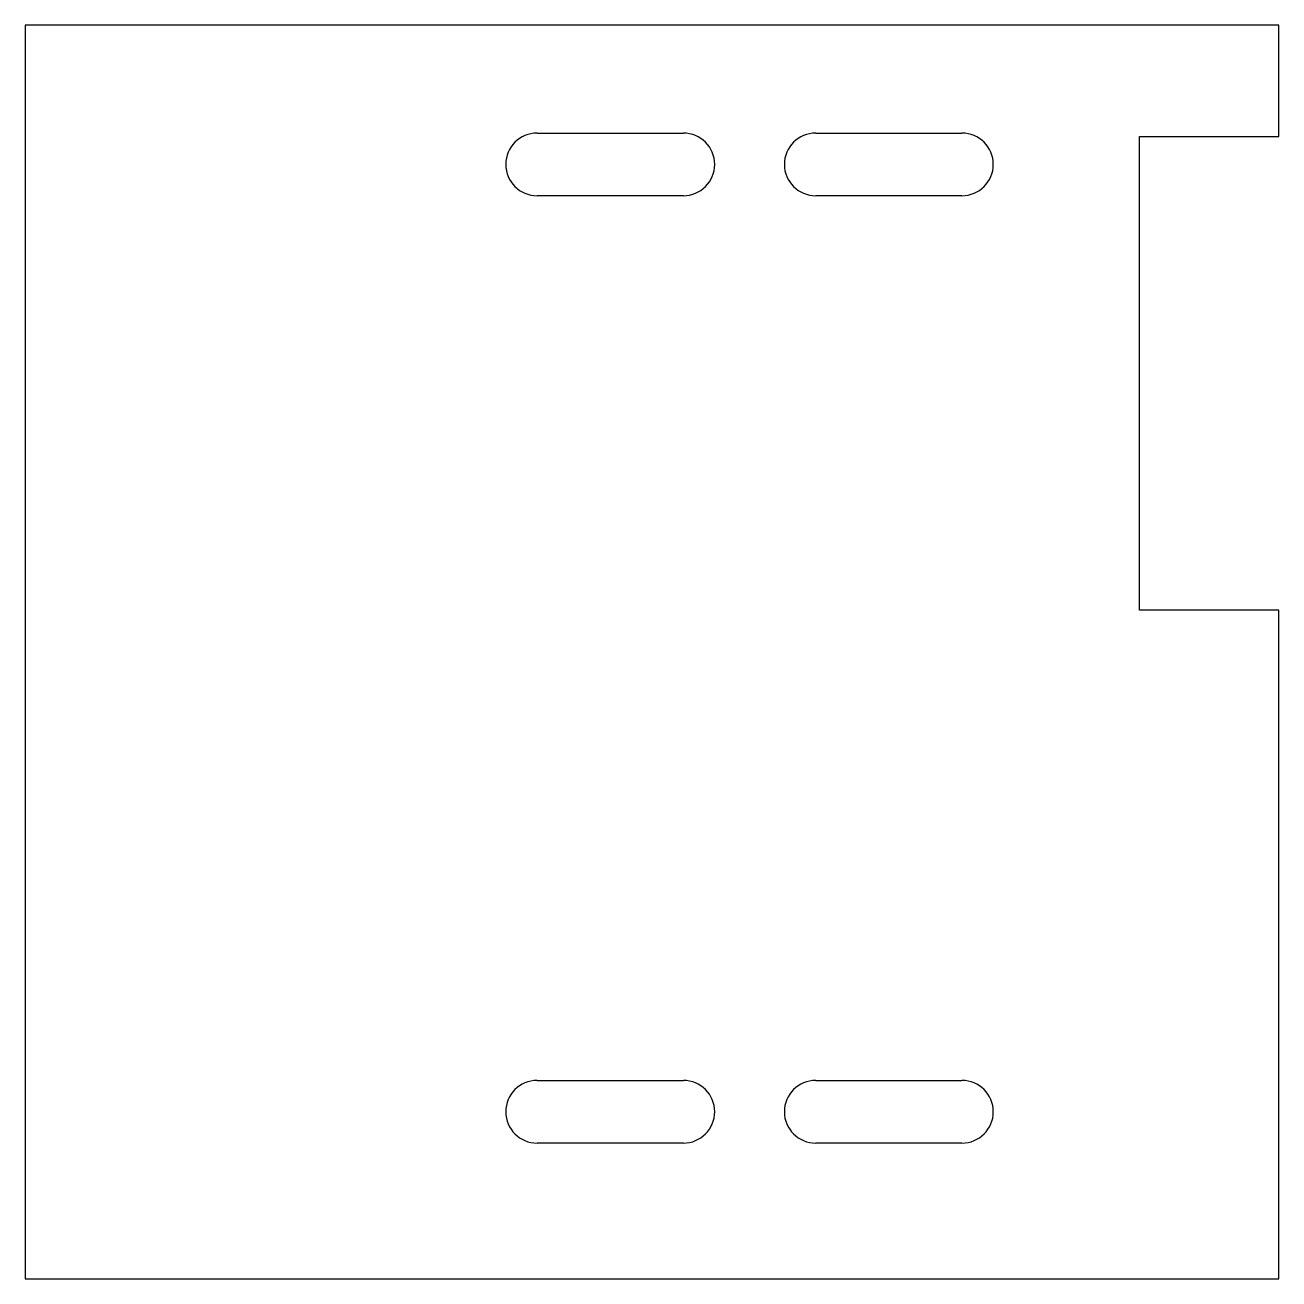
# Model space of a CAD drawing. Header units: millimetres. Extents: x 0 to 90, y 0 to 90.
import ezdxf

# ---------------------------------------------------------------- set-up
doc = ezdxf.new("R2010")
doc.units = ezdxf.units.MM

msp = doc.modelspace()

# ---------------------------------------------------------------- linework, layer by layer
for p, q in [((90, 90), (0, 90)), ((0, 90), (0, 0)), ((90, 82), (90, 90)), ((36.75, 82.25), (47.25, 82.25)), ((56.75, 82.25), (67.25, 82.25)), ((80, 48), (80, 82)), ((80, 82), (90, 82)), ((47.25, 77.75), (36.75, 77.75)), ((67.25, 77.75), (56.75, 77.75)), ((90, 48), (80, 48)), ((90, 0), (90, 48)), ((36.75, 14.25), (47.25, 14.25)), ((56.75, 14.25), (67.25, 14.25)), ((47.25, 9.75), (36.75, 9.75)), ((67.25, 9.75), (56.75, 9.75)), ((0, 0), (90, 0))]:
    msp.add_line(p, q)
for centre, start, end in [((36.75, 80), 90, 270), ((47.25, 80), -90, 90), ((56.75, 80), 90, 270), ((67.25, 80), -90, 90), ((36.75, 12), 90, 270), ((47.25, 12), -90, 90), ((56.75, 12), 90, 270), ((67.25, 12), -90, 90)]:
    msp.add_arc(centre, 2.25, start, end)

doc.saveas('drawing.dxf')
